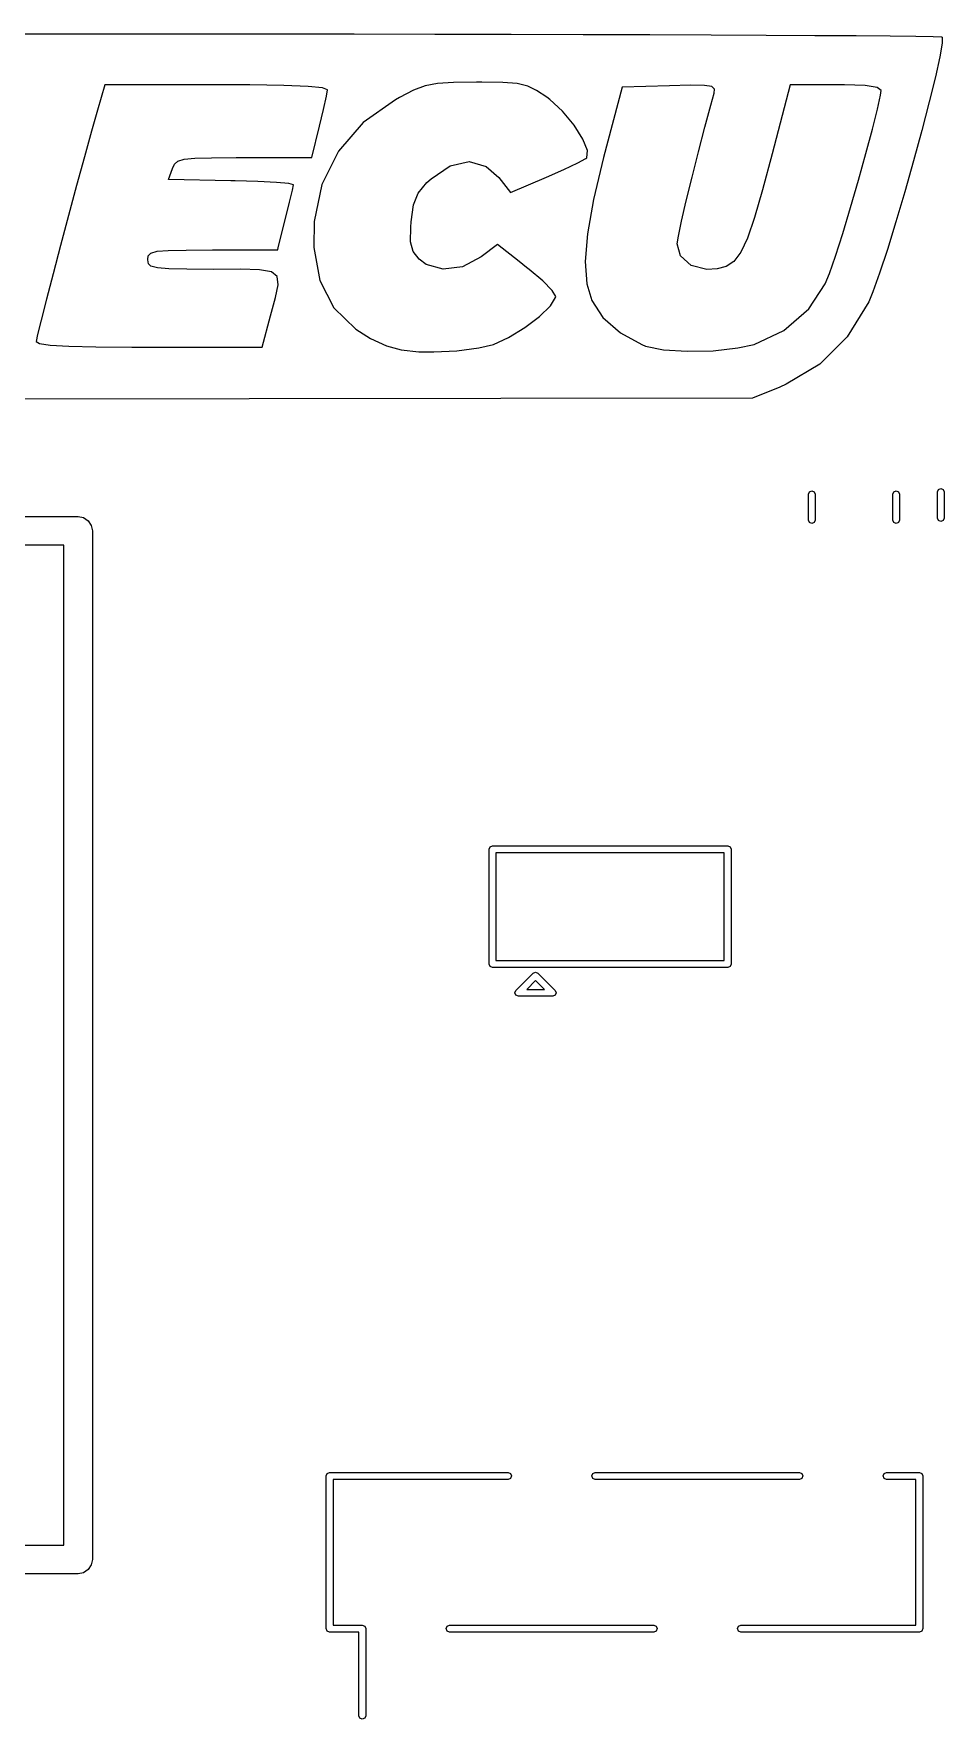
# Model space of a CAD drawing. Extents: x 76 to 221, y -129 to -40.
# Drawn here: x 139.7 to 155.57, y -70.66 to -41.29 of the extents above; entities that cross this region are included whole.
import ezdxf

# ---------------------------------------------------------------- set-up
doc = ezdxf.new("R2010")
doc.units = 0
doc.layers.add('BLACK', color=7, linetype='CONTINUOUS')

msp = doc.modelspace()

# ---------------------------------------------------------------- linework, layer by layer
at = {"layer": 'BLACK', "linetype": 'CONTINUOUS'}
for p, q in [((125.99, -41.287), (140.733, -41.287)), ((140.733, -41.287), (142.3, -41.2873)), ((142.3, -41.2873), (143.822, -41.2883)), ((143.822, -41.2883), (145.29, -41.2899)), ((145.29, -41.2899), (146.694, -41.2921)), ((146.694, -41.2921), (148.027, -41.2948)), ((148.027, -41.2948), (149.28, -41.298)), ((149.28, -41.298), (150.444, -41.3017)), ((150.444, -41.3017), (151.511, -41.3059)), ((151.511, -41.3059), (152.472, -41.3104)), ((152.472, -41.3104), (153.318, -41.3153)), ((153.318, -41.3153), (154.04, -41.3206)), ((154.04, -41.3206), (154.631, -41.3261)), ((154.631, -41.3261), (155.081, -41.3319)), ((155.081, -41.3319), (155.382, -41.338)), ((155.382, -41.338), (155.524, -41.3442)), ((155.524, -41.3442), (155.535, -41.3463)), ((155.535, -41.3463), (155.538, -41.4496)), ((155.497, -41.689), (155.42, -42.0393)), ((155.538, -41.4496), (155.497, -41.689)), ((140.94, -42.176), (140.812, -42.6205)), ((142.881, -42.176), (140.94, -42.176)), ((143.471, -42.1784), (142.881, -42.176)), ((144.062, -42.1884), (143.471, -42.1784)), ((144.484, -42.2061), (144.062, -42.1884)), ((144.738, -42.2314), (144.484, -42.2061)), ((144.822, -42.2644), (144.738, -42.2314)), ((144.805, -42.3773), (144.822, -42.2644)), ((146.32, -42.2731), (146.078, -42.3983)), ((146.523, -42.1953), (146.32, -42.2731)), ((146.739, -42.1536), (146.523, -42.1953)), ((147.02, -42.1368), (146.739, -42.1536)), ((147.418, -42.1337), (147.02, -42.1368)), ((147.516, -42.1337), (147.418, -42.1337)), ((147.881, -42.1384), (147.516, -42.1337)), ((148.132, -42.157), (147.881, -42.1384)), ((148.313, -42.1991), (148.132, -42.157)), ((148.469, -42.2741), (148.313, -42.1991)), ((148.646, -42.3914), (148.469, -42.2741)), ((149.96, -42.2183), (149.635, -43.446)), ((150.784, -42.194), (149.96, -42.2183)), ((151.152, -42.1854), (150.784, -42.194)), ((151.394, -42.1888), (151.152, -42.1854)), ((151.525, -42.2094), (151.394, -42.1888)), ((151.572, -42.2519), (151.525, -42.2094)), ((151.565, -42.321), (151.572, -42.2519)), ((152.89, -42.176), (152.573, -43.3819)), ((153.682, -42.176), (152.89, -42.176)), ((153.836, -42.1769), (153.682, -42.176)), ((154.198, -42.191), (153.836, -42.1769)), ((154.407, -42.2235), (154.198, -42.191)), ((154.474, -42.2758), (154.407, -42.2235)), ((154.464, -42.3587), (154.474, -42.2758)), ((155.42, -42.0393), (155.313, -42.475)), ((144.755, -42.6072), (144.805, -42.3773)), ((146.007, -42.4367), (145.442, -42.8366)), ((146.078, -42.3983), (146.007, -42.4367)), ((148.699, -42.431), (148.646, -42.3914)), ((148.92, -42.6371), (148.699, -42.431)), ((151.4, -42.9167), (151.505, -42.5312)), ((151.505, -42.5312), (151.565, -42.321)), ((154.412, -42.6011), (154.464, -42.3587)), ((155.313, -42.475), (155.183, -42.9708)), ((140.812, -42.6205), (140.709, -42.9877)), ((144.685, -42.8994), (144.755, -42.6072)), ((145.442, -42.8366), (145.012, -43.3328)), ((149.12, -42.8804), (148.92, -42.6371)), ((149.274, -43.1223), (149.12, -42.8804)), ((154.325, -42.951), (154.412, -42.6011)), ((140.709, -42.9877), (140.585, -43.4337)), ((144.548, -43.446), (144.685, -42.8994)), ((149.356, -43.3244), (149.274, -43.1223)), ((151.288, -43.3465), (151.4, -42.9167)), ((154.21, -43.3755), (154.325, -42.951)), ((155.183, -42.9708), (155.039, -43.5011)), ((140.585, -43.4337), (140.45, -43.9319)), ((142.323, -43.4751), (142.509, -43.4564)), ((142.509, -43.4564), (142.803, -43.4481)), ((142.803, -43.4481), (143.23, -43.446)), ((143.23, -43.446), (143.37, -43.446)), ((143.37, -43.446), (144.548, -43.446)), ((145.012, -43.3328), (144.725, -43.912)), ((149.187, -43.5371), (149.327, -43.4589)), ((149.327, -43.4589), (149.341, -43.448)), ((149.341, -43.448), (149.356, -43.3244)), ((149.635, -43.446), (149.459, -44.177)), ((151.178, -43.786), (151.288, -43.3465)), ((152.573, -43.3819), (152.404, -44.0099)), ((154.079, -43.8418), (154.21, -43.3755)), ((142.051, -43.827), (142.121, -43.6365)), ((142.121, -43.6365), (142.156, -43.5609)), ((142.156, -43.5609), (142.214, -43.5085)), ((142.214, -43.5085), (142.323, -43.4751)), ((146.628, -43.8131), (146.963, -43.5867)), ((146.963, -43.5867), (147.291, -43.515)), ((147.291, -43.515), (147.591, -43.5983)), ((147.591, -43.5983), (147.809, -43.7922)), ((148.64, -43.7874), (148.944, -43.6535)), ((148.944, -43.6535), (149.187, -43.5371)), ((155.039, -43.5011), (154.886, -44.0407)), ((140.45, -43.9319), (140.309, -44.4557)), ((143.14, -43.8506), (142.051, -43.827)), ((143.212, -43.8523), (143.14, -43.8506)), ((143.61, -43.8651), (143.212, -43.8523)), ((143.933, -43.8816), (143.61, -43.8651)), ((144.15, -43.8999), (143.933, -43.8816)), ((144.229, -43.9179), (144.15, -43.8999)), ((144.162, -44.2245), (144.211, -44.0118)), ((144.211, -44.0118), (144.229, -43.9179)), ((144.725, -43.912), (144.588, -44.5605)), ((146.401, -44.0646), (146.557, -43.88)), ((146.557, -43.88), (146.628, -43.8131)), ((147.809, -43.7922), (148.013, -44.0538)), ((148.013, -44.0538), (148.64, -43.7874)), ((151.077, -44.2005), (151.178, -43.786)), ((152.404, -44.0099), (152.264, -44.4922)), ((153.94, -44.3168), (154.079, -43.8418)), ((154.886, -44.0407), (154.731, -44.5642)), ((144.092, -44.5081), (144.162, -44.2245)), ((146.281, -44.5654), (146.321, -44.268)), ((146.321, -44.268), (146.401, -44.0646)), ((149.459, -44.177), (149.353, -44.7744)), ((150.994, -44.5555), (151.077, -44.2005)), ((153.804, -44.7677), (153.94, -44.3168)), ((140.309, -44.4557), (140.169, -44.9786)), ((143.965, -45.0143), (144.092, -44.5081)), ((144.588, -44.5605), (144.584, -45.0143)), ((146.274, -44.6565), (146.281, -44.5654)), ((150.939, -44.8162), (150.994, -44.5555)), ((152.264, -44.4922), (152.142, -44.8479)), ((154.731, -44.5642), (154.583, -45.046)), ((146.272, -44.9136), (146.274, -44.6565)), ((146.317, -45.0796), (146.272, -44.9136)), ((149.353, -44.7744), (149.315, -45.2579)), ((150.918, -44.948), (150.939, -44.8162)), ((152.142, -44.8479), (152.026, -45.096)), ((153.678, -45.1616), (153.804, -44.7677)), ((140.169, -44.9786), (140.039, -45.4739)), ((141.689, -45.224), (141.699, -45.1557)), ((141.689, -45.2273), (141.689, -45.224)), ((141.7, -45.2944), (141.689, -45.2273)), ((141.699, -45.1557), (141.744, -45.1087)), ((141.744, -45.1087), (141.851, -45.0791)), ((141.851, -45.0791), (142.048, -45.0629)), ((142.048, -45.0629), (142.361, -45.0561)), ((142.361, -45.0561), (142.816, -45.0547)), ((142.816, -45.0547), (142.822, -45.0547)), ((142.822, -45.0547), (143.955, -45.0547)), ((143.955, -45.0547), (143.965, -45.0143)), ((144.584, -45.0143), (144.691, -45.5888)), ((146.421, -45.2143), (146.317, -45.0796)), ((146.541, -45.3059), (146.421, -45.2143)), ((147.503, -45.1767), (147.175, -45.3488)), ((147.787, -44.9601), (147.503, -45.1767)), ((148.166, -45.2579), (147.787, -44.9601)), ((150.975, -45.1576), (150.918, -44.948)), ((151.161, -45.3289), (150.975, -45.1576)), ((152.026, -45.096), (151.907, -45.2555)), ((153.574, -45.4655), (153.678, -45.1616)), ((154.583, -45.046), (154.447, -45.461)), ((140.039, -45.4739), (139.923, -45.9152)), ((141.746, -45.3405), (141.7, -45.2944)), ((141.857, -45.3695), (141.746, -45.3405)), ((142.057, -45.3854), (141.857, -45.3695)), ((142.373, -45.392), (142.057, -45.3854)), ((142.832, -45.3933), (142.373, -45.392)), ((143.308, -45.3925), (142.832, -45.3933)), ((143.64, -45.4016), (143.308, -45.3925)), ((143.846, -45.438), (143.64, -45.4016)), ((143.946, -45.5192), (143.846, -45.438)), ((143.963, -45.6624), (143.946, -45.5192)), ((146.839, -45.3924), (146.541, -45.3059)), ((147.175, -45.3488), (146.839, -45.3924)), ((148.294, -45.3585), (148.166, -45.2579)), ((148.339, -45.3939), (148.294, -45.3585)), ((148.574, -45.5959), (148.339, -45.3939)), ((149.315, -45.2579), (149.344, -45.6473)), ((151.438, -45.3933), (151.161, -45.3289)), ((151.614, -45.3851), (151.438, -45.3933)), ((151.773, -45.3455), (151.614, -45.3851)), ((151.907, -45.2555), (151.773, -45.3455)), ((153.501, -45.6466), (153.574, -45.4655)), ((154.447, -45.461), (154.331, -45.7836)), ((143.917, -45.8852), (143.963, -45.6624)), ((144.691, -45.5888), (144.935, -46.0628)), ((148.739, -45.764), (148.574, -45.5959)), ((148.801, -45.8649), (148.739, -45.764)), ((149.344, -45.6473), (149.428, -45.9352)), ((153.211, -46.0835), (153.501, -45.6466)), ((154.331, -45.7836), (154.257, -45.9593)), ((139.923, -45.9152), (139.831, -46.2759)), ((143.831, -46.2049), (143.917, -45.8852)), ((144.935, -46.0628), (145.316, -46.4374)), ((148.517, -46.2142), (148.711, -46.0281)), ((148.711, -46.0281), (148.8, -45.8822)), ((148.8, -45.8822), (148.801, -45.8649)), ((149.428, -45.9352), (149.624, -46.2297)), ((152.78, -46.4616), (153.211, -46.0835)), ((154.257, -45.9593), (153.88, -46.5708)), ((139.831, -46.2759), (139.768, -46.5294)), ((143.686, -46.748), (143.831, -46.2049)), ((147.981, -46.5819), (148.261, -46.4092)), ((148.261, -46.4092), (148.517, -46.2142)), ((149.624, -46.2297), (149.933, -46.5017)), ((139.768, -46.5294), (139.742, -46.6492)), ((139.742, -46.6492), (139.742, -46.6532)), ((139.742, -46.6532), (139.803, -46.6865)), ((139.803, -46.6865), (139.99, -46.7121)), ((145.316, -46.4374), (145.574, -46.5961)), ((145.574, -46.5961), (145.852, -46.7258)), ((147.46, -46.7636), (147.718, -46.7011)), ((147.718, -46.7011), (147.981, -46.5819)), ((149.933, -46.5017), (150.3, -46.705)), ((151.978, -46.7637), (152.259, -46.702)), ((152.259, -46.702), (152.78, -46.4616)), ((153.88, -46.5708), (153.404, -47.0472)), ((139.99, -46.7121), (140.314, -46.7305)), ((140.314, -46.7305), (140.785, -46.7422)), ((140.785, -46.7422), (141.411, -46.7475)), ((141.411, -46.7475), (141.714, -46.748)), ((141.714, -46.748), (143.686, -46.748)), ((145.852, -46.7258), (146.109, -46.7981)), ((146.109, -46.7981), (146.415, -46.8283)), ((146.415, -46.8283), (146.679, -46.8327)), ((146.679, -46.8327), (147.079, -46.8137)), ((147.079, -46.8137), (147.46, -46.7636)), ((150.3, -46.705), (150.368, -46.7305)), ((150.368, -46.7305), (150.68, -46.7951)), ((150.68, -46.7951), (151.094, -46.8216)), ((151.094, -46.8216), (151.548, -46.8108)), ((151.548, -46.8108), (151.978, -46.7637)), ((153.404, -47.0472), (152.821, -47.3957)), ((152.709, -47.4437), (152.23, -47.637)), ((152.821, -47.3957), (152.709, -47.4437)), ((152.23, -47.637), (136.969, -47.6593)), ((153.205, -49.3104), (153.223, -49.268)), ((153.205, -49.7646), (153.205, -49.3104)), ((153.223, -49.268), (153.265, -49.2504)), ((153.265, -49.2504), (153.307, -49.268)), ((153.307, -49.268), (153.325, -49.3104)), ((153.325, -49.3104), (153.325, -49.7646)), ((154.675, -49.3104), (154.693, -49.268)), ((154.675, -49.7646), (154.675, -49.3104)), ((154.693, -49.268), (154.735, -49.2504)), ((154.735, -49.2504), (154.777, -49.268)), ((154.777, -49.268), (154.795, -49.3104)), ((154.795, -49.3104), (154.795, -49.7646)), ((155.455, -49.2729), (155.473, -49.2305)), ((155.455, -49.7271), (155.455, -49.2729)), ((155.473, -49.2305), (155.515, -49.2129)), ((155.515, -49.2129), (155.557, -49.2305)), ((155.557, -49.2305), (155.575, -49.2729)), ((155.575, -49.2729), (155.575, -49.7271)), ((119.75, -49.7), (140.475, -49.7)), ((140.475, -49.7), (140.571, -49.719)), ((140.571, -49.719), (140.652, -49.7732)), ((140.652, -49.7732), (140.706, -49.8543)), ((140.706, -49.8543), (140.725, -49.95)), ((153.223, -49.807), (153.205, -49.7646)), ((153.265, -49.8246), (153.223, -49.807)), ((153.307, -49.807), (153.265, -49.8246)), ((153.325, -49.7646), (153.307, -49.807)), ((154.693, -49.807), (154.675, -49.7646)), ((154.735, -49.8246), (154.693, -49.807)), ((154.777, -49.807), (154.735, -49.8246)), ((154.795, -49.7646), (154.777, -49.807)), ((155.473, -49.7695), (155.455, -49.7271)), ((155.515, -49.7871), (155.473, -49.7695)), ((155.557, -49.7695), (155.515, -49.7871)), ((155.575, -49.7271), (155.557, -49.7695)), ((140.225, -50.2), (120, -50.2)), ((140.225, -67.625), (140.225, -50.2)), ((140.725, -49.95), (140.725, -67.875)), ((147.64, -55.5), (147.658, -55.4576)), ((147.64, -57.5), (147.64, -55.5)), ((147.658, -55.4576), (147.7, -55.44)), ((147.7, -55.44), (151.8, -55.44)), ((151.8, -55.44), (151.842, -55.4576)), ((151.842, -55.4576), (151.86, -55.5)), ((151.86, -55.5), (151.86, -57.5)), ((147.76, -55.56), (147.76, -57.44)), ((151.74, -55.56), (147.76, -55.56)), ((151.74, -57.44), (151.74, -55.56)), ((147.658, -57.5424), (147.64, -57.5)), ((147.7, -57.56), (147.658, -57.5424)), ((151.8, -57.56), (147.7, -57.56)), ((147.76, -57.44), (151.74, -57.44)), ((151.842, -57.5424), (151.8, -57.56)), ((151.86, -57.5), (151.842, -57.5424)), ((148.108, -57.9576), (148.408, -57.6576)), ((148.45, -57.7849), (148.295, -57.94)), ((148.408, -57.6576), (148.45, -57.64)), ((148.45, -57.64), (148.492, -57.6576)), ((148.605, -57.94), (148.45, -57.7849)), ((148.492, -57.6576), (148.792, -57.9576)), ((148.09, -58), (148.108, -57.9576)), ((148.108, -58.0424), (148.09, -58)), ((148.15, -58.06), (148.108, -58.0424)), ((148.75, -58.06), (148.15, -58.06)), ((148.295, -57.94), (148.605, -57.94)), ((148.792, -58.0424), (148.75, -58.06)), ((148.792, -57.9576), (148.81, -58)), ((148.81, -58), (148.792, -58.0424)), ((144.8, -66.42), (144.818, -66.3776)), ((144.818, -66.3776), (144.86, -66.36)), ((144.86, -66.36), (147.97, -66.36)), ((147.97, -66.36), (148.012, -66.3776)), ((148.012, -66.3776), (148.03, -66.42)), ((149.43, -66.42), (149.448, -66.3776)), ((149.448, -66.3776), (149.49, -66.36)), ((149.49, -66.36), (153.05, -66.36)), ((153.05, -66.36), (153.092, -66.3776)), ((153.092, -66.3776), (153.11, -66.42)), ((154.51, -66.42), (154.528, -66.3776)), ((154.528, -66.3776), (154.57, -66.36)), ((154.57, -66.36), (155.14, -66.36)), ((155.14, -66.36), (155.182, -66.3776)), ((155.182, -66.3776), (155.2, -66.42)), ((144.8, -69.08), (144.8, -66.42)), ((147.97, -66.48), (144.92, -66.48)), ((144.92, -66.48), (144.92, -69.02)), ((148.012, -66.4624), (147.97, -66.48)), ((148.03, -66.42), (148.012, -66.4624)), ((149.448, -66.4624), (149.43, -66.42)), ((149.49, -66.48), (149.448, -66.4624)), ((153.05, -66.48), (149.49, -66.48)), ((153.092, -66.4624), (153.05, -66.48)), ((153.11, -66.42), (153.092, -66.4624)), ((154.528, -66.4624), (154.51, -66.42)), ((154.57, -66.48), (154.528, -66.4624)), ((155.08, -66.48), (154.57, -66.48)), ((155.08, -69.02), (155.08, -66.48)), ((155.2, -66.42), (155.2, -69.08)), ((120, -67.625), (140.225, -67.625)), ((140.475, -68.125), (119.75, -68.125)), ((140.571, -68.106), (140.475, -68.125)), ((140.652, -68.0518), (140.571, -68.106)), ((140.706, -67.9707), (140.652, -68.0518)), ((140.725, -67.875), (140.706, -67.9707)), ((144.92, -69.02), (145.43, -69.02)), ((145.43, -69.02), (145.472, -69.0376)), ((146.908, -69.0376), (146.95, -69.02)), ((146.95, -69.02), (150.51, -69.02)), ((150.51, -69.02), (150.552, -69.0376)), ((151.988, -69.0376), (152.03, -69.02)), ((152.03, -69.02), (155.08, -69.02)), ((144.818, -69.1224), (144.8, -69.08)), ((144.86, -69.14), (144.818, -69.1224)), ((145.37, -69.14), (144.86, -69.14)), ((145.37, -70.6), (145.37, -69.14)), ((145.472, -69.0376), (145.49, -69.08)), ((145.49, -69.08), (145.49, -70.6)), ((146.89, -69.08), (146.908, -69.0376)), ((146.908, -69.1224), (146.89, -69.08)), ((146.95, -69.14), (146.908, -69.1224)), ((150.51, -69.14), (146.95, -69.14)), ((150.552, -69.1224), (150.51, -69.14)), ((150.552, -69.0376), (150.57, -69.08)), ((150.57, -69.08), (150.552, -69.1224)), ((151.97, -69.08), (151.988, -69.0376)), ((151.988, -69.1224), (151.97, -69.08)), ((152.03, -69.14), (151.988, -69.1224)), ((155.14, -69.14), (152.03, -69.14)), ((155.182, -69.1224), (155.14, -69.14)), ((155.2, -69.08), (155.182, -69.1224)), ((145.388, -70.6424), (145.37, -70.6)), ((145.43, -70.66), (145.388, -70.6424)), ((145.472, -70.6424), (145.43, -70.66)), ((145.49, -70.6), (145.472, -70.6424))]:
    msp.add_line(p, q, dxfattribs=at)

doc.saveas('drawing.dxf')
